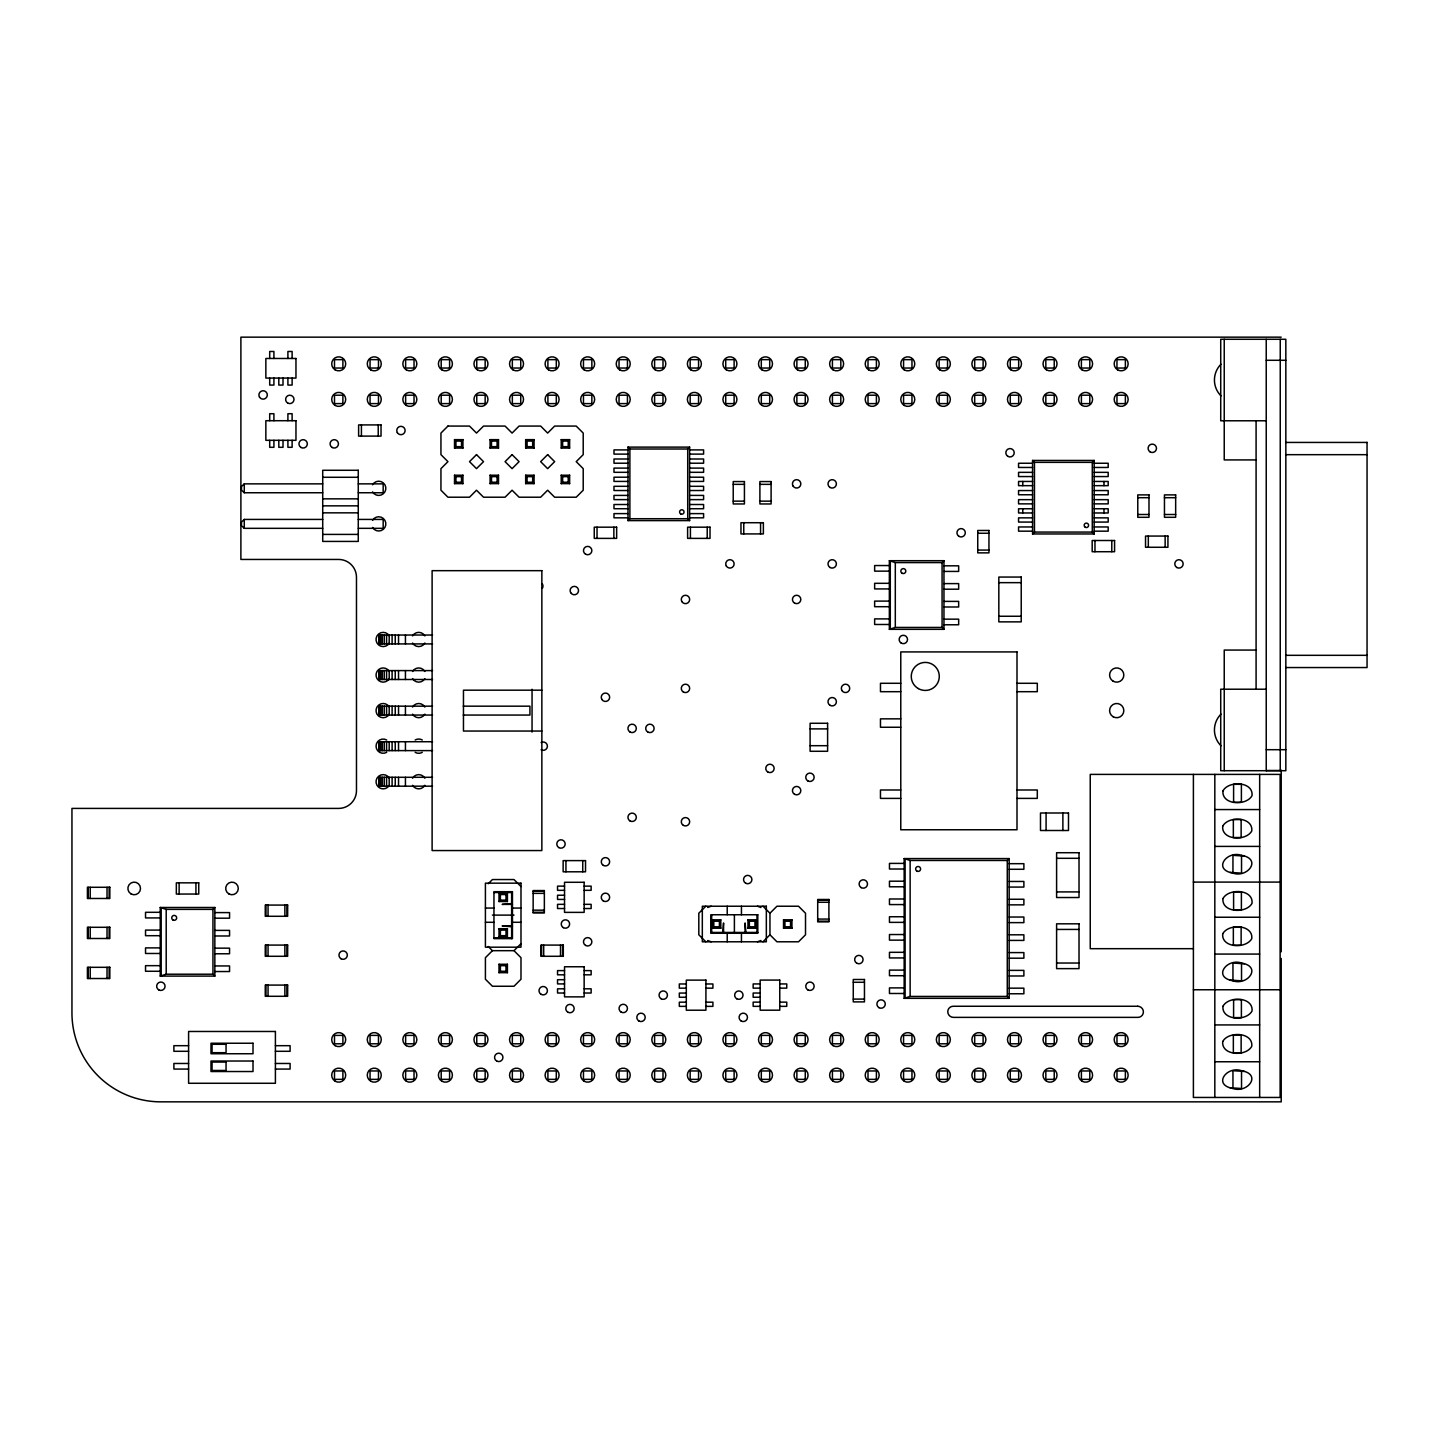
<?xml version="1.0" encoding="UTF-8"?>
<svg xmlns="http://www.w3.org/2000/svg" width="1439" height="1439" viewBox="0 0 1439 1439"><rect width="100%" height="100%" fill="white"/><g stroke="black" fill="none" stroke-linecap="round" stroke-linejoin="round"><path stroke-width="1.5" d="M454.526 448.069L455.929 446.666L461.523 446.666L462.926 448.069L454.526 448.069L454.526 439.65L462.926 439.65L462.926 448.069M454.526 439.65L455.929 441.053L461.523 441.053L462.926 439.65M454.526 483.63L455.929 482.227L461.523 482.227L462.926 483.63L454.526 483.63L454.526 475.23L462.926 475.23L462.926 483.63M454.526 475.23L455.929 476.633L461.523 476.633L462.926 475.23M490.087 448.069L491.49 446.666L497.103 446.666L498.506 448.069L490.087 448.069L490.087 439.65L498.506 439.65L498.506 448.069M490.087 439.65L491.49 441.053L497.103 441.053L498.506 439.65M490.087 483.63L491.49 482.227L497.103 482.227L498.506 483.63L490.087 483.63L490.087 475.23L498.506 475.23L498.506 483.63M490.087 475.23L491.49 476.633L497.103 476.633L498.506 475.23M525.667 448.069L527.07 446.666L532.664 446.666L534.067 448.069L525.667 448.069L525.667 439.65L534.067 439.65L534.067 448.069M532.664 446.666L532.664 441.053L534.067 439.65M525.667 483.63L527.07 482.227L532.664 482.227L534.067 483.63L525.667 483.63L525.667 475.23L534.067 475.23L534.067 483.63M532.664 482.227L532.664 476.633L534.067 475.23M561.228 448.069L562.631 446.666L568.225 446.666L569.628 448.069L569.628 439.65L561.228 439.65L561.228 448.069L569.628 448.069M561.228 439.65L562.631 441.053L568.225 441.053L569.628 439.65M561.228 483.63L562.631 482.227L562.631 476.633L561.228 475.23L569.628 475.23L569.628 483.63L561.228 483.63L561.228 475.23M569.628 483.63L568.225 482.227L568.225 476.633L569.628 475.23M214.843 976.092L212.954 974.203L212.954 909.376L214.843 907.487L160.233 907.487L160.233 976.092L214.843 976.092L214.843 907.487M160.233 976.092L166.205 974.203L212.954 974.203M689.605 520.612L687.716 518.724L687.716 449.004L689.605 447.115L627.998 447.115L627.998 520.612L689.605 520.612L689.605 447.115M627.998 520.612L629.886 518.724L629.886 449.004L627.998 447.115M488.217 883.744L492.426 879.553L513.993 879.553L520.99 886.55M499.009 901.534L500.394 900.13L506.006 900.13L507.409 901.534L499.009 901.534L499.009 893.133L507.409 893.133L507.409 901.534M506.006 900.13L506.006 894.536L507.409 893.133M499.009 937.095L500.394 935.692L506.006 935.692L507.409 937.095L499.009 937.095L499.009 928.695L507.409 928.695L507.409 937.095M506.006 935.692L506.006 930.098L507.409 928.695M492.426 950.675L485.411 957.69L485.411 979.24L492.426 986.255L513.993 986.255L520.99 979.24L520.99 957.69L513.993 950.675L492.426 950.675L488.217 946.484M513.993 950.675L520.99 943.678M499.009 972.674L500.394 971.271L506.006 971.271L507.409 972.674L507.409 964.274L499.009 964.274L499.009 972.674L507.409 972.674M506.006 971.271L506.006 965.659L507.409 964.274M943.966 629.329L942.077 627.44L942.077 562.595L943.966 560.706L889.356 560.706L889.356 629.329L943.966 629.329L943.966 560.706M889.356 629.329L895.31 627.44L942.077 627.44M1094.18 533.959L1092.291 532.07L1092.291 462.351L1094.18 460.444L1032.572 460.444L1032.572 533.959L1094.18 533.959L1094.18 460.444M1032.572 533.959L1034.461 532.07L1034.461 462.351L1032.572 460.444M705.812 906.228L698.814 913.225L698.814 934.792L705.812 941.79M712.395 928.209L713.798 926.806L719.41 926.806L720.795 928.209L712.395 928.209L712.395 919.809L720.795 919.809L720.795 928.209M712.395 919.809L713.798 921.212L719.41 921.212L720.795 919.809M747.974 928.209L749.359 926.806L749.359 921.212L747.974 919.809L756.374 919.809L756.374 928.209L747.974 928.209L747.974 919.809M749.359 921.212L754.971 921.212L756.374 919.809M769.955 913.225L776.952 906.228L798.519 906.228L805.516 913.225L805.516 934.792L798.519 941.79L776.952 941.79L769.955 934.792L769.955 913.225L762.958 906.228M762.958 941.79L769.955 934.792M783.536 928.209L784.939 926.806L790.533 926.806L791.936 928.209L783.536 928.209L783.536 919.809L791.936 919.809L791.936 928.209M783.536 919.809L784.939 921.212L790.533 921.212L791.936 919.809M1009.171 998.324L1007.282 996.436L1007.282 860.468L1009.171 858.579L904.16 858.579L904.16 998.324L1009.171 998.324L1009.171 858.579M904.16 998.324L910.132 996.436L1007.282 996.436M322.714 483.864L244.27 483.864L241.5 486.526L241.5 490.087L244.27 492.75L322.714 492.75M322.714 519.425L244.27 519.425L241.5 522.105L241.5 525.649L244.27 528.329L322.714 528.329M707.646 907.487L711.208 906.228M757.454 941.79L760.997 940.512M1281.214 337.158L240.889 337.158L240.889 559.447L338.705 559.447A17.79 17.79 0 0 1 356.476 577.237L356.476 790.641A17.79 17.79 0 0 1 338.705 808.412L71.95 808.412L71.95 1012.93A88.912 88.912 0 0 0 160.862 1101.842L1281.214 1101.842L1281.214 958.464M1266.23 360.29L1285.836 360.29M342.896 368.042L334.496 368.042L334.496 359.642L342.896 359.642L342.896 368.33M378.475 368.042L370.057 368.042L370.057 359.642L378.475 359.642L378.475 368.33M414.036 368.042L405.636 368.042L405.636 359.642L414.036 359.642L414.036 368.33M449.598 368.042L441.197 368.042L441.197 359.642L449.598 359.642L449.598 368.33M485.159 368.042L476.759 368.042L476.759 359.642L485.159 359.642L485.159 368.33M520.738 368.042L512.338 368.042L512.338 359.642L520.738 359.642L520.738 368.33M556.299 368.042L547.899 368.042L547.899 359.642L556.299 359.642L556.299 368.33M591.861 368.042L583.461 368.042L583.461 359.642L591.861 359.642L591.861 368.33M627.44 368.042L619.04 368.042L619.04 359.642L627.44 359.642L627.44 368.33M663.001 368.042L654.601 368.042L654.601 359.642L663.001 359.642L663.001 368.33M698.563 368.042L690.162 368.042L690.162 359.642L698.563 359.642L698.563 368.33M734.124 368.042L725.724 368.042L725.724 359.642L734.124 359.642L734.124 368.33M769.703 368.042L761.303 368.042L761.303 359.642L769.703 359.642L769.703 368.33M805.264 368.042L796.864 368.042L796.864 359.642L805.264 359.642L805.264 368.33M840.826 368.042L832.426 368.042L832.426 359.642L840.826 359.642L840.826 368.33M876.405 368.042L868.005 368.042L868.005 359.642L876.405 359.642L876.405 368.33M911.966 368.042L903.566 368.042L903.566 359.642L911.966 359.642L911.966 368.33M947.528 368.042L939.127 368.042L939.127 359.642L947.528 359.642L947.528 368.33M983.107 368.042L974.689 368.042L974.689 359.642L983.107 359.642L983.107 368.33M1018.668 368.042L1010.268 368.042L1010.268 359.642L1018.668 359.642L1018.668 368.33M1054.229 368.042L1045.829 368.042L1045.829 359.642L1054.229 359.642L1054.229 368.33M1089.791 368.042L1081.391 368.042L1081.391 359.642L1089.791 359.642L1089.791 368.33M1125.37 368.042L1116.97 368.042L1116.97 359.642L1125.37 359.642L1125.37 368.33M342.896 403.604L334.496 403.604L334.496 395.203L342.896 395.203L342.896 403.891M378.475 403.604L370.057 403.604L370.057 395.203L378.475 395.203L378.475 403.891M414.036 403.604L405.636 403.604L405.636 395.203L414.036 395.203L414.036 403.891M449.598 403.604L441.197 403.604L441.197 395.203L449.598 395.203L449.598 403.891M485.159 403.604L476.759 403.604L476.759 395.203L485.159 395.203L485.159 403.891M520.738 403.604L512.338 403.604L512.338 395.203L520.738 395.203L520.738 403.891M556.299 403.604L547.899 403.604L547.899 395.203L556.299 395.203L556.299 403.891M591.861 403.604L583.461 403.604L583.461 395.203L591.861 395.203L591.861 403.891M627.44 403.604L619.04 403.604L619.04 395.203L627.44 395.203L627.44 403.891M663.001 403.604L654.601 403.604L654.601 395.203L663.001 395.203L663.001 403.891M698.563 403.604L690.162 403.604L690.162 395.203L698.563 395.203L698.563 403.891M734.124 403.604L725.724 403.604L725.724 395.203L734.124 395.203L734.124 403.891M769.703 403.604L761.303 403.604L761.303 395.203L769.703 395.203L769.703 403.891M805.264 403.604L796.864 403.604L796.864 395.203L805.264 395.203L805.264 403.891M840.826 403.604L832.426 403.604L832.426 395.203L840.826 395.203L840.826 403.891M876.405 403.604L868.005 403.604L868.005 395.203L876.405 395.203L876.405 403.891M911.966 403.604L903.566 403.604L903.566 395.203L911.966 395.203L911.966 403.891M947.528 403.604L939.127 403.604L939.127 395.203L947.528 395.203L947.528 403.891M983.107 403.604L974.689 403.604L974.689 395.203L983.107 395.203L983.107 403.891M1018.668 403.604L1010.268 403.604L1010.268 395.203L1018.668 395.203L1018.668 403.891M1054.229 403.604L1045.829 403.604L1045.829 395.203L1054.229 395.203L1054.229 403.891M1089.791 403.604L1081.391 403.604L1081.391 395.203L1089.791 395.203L1089.791 403.891M1125.37 403.604L1116.97 403.604L1116.97 395.203L1125.37 395.203L1125.37 403.891M1266.23 420.782L1220.722 420.782L1220.722 339.28L1285.836 339.28L1285.836 770.71L1220.722 770.71L1220.722 689.209L1266.23 689.209M525.667 439.65L527.07 441.053L532.664 441.053M1285.836 442.439L1367.05 442.439M629.886 449.004L687.716 449.004M627.998 449.903L613.985 449.903L613.985 454.112L627.998 454.112M689.605 449.903L703.599 449.903L703.599 454.112L689.605 454.112M1285.836 454.67L1367.05 454.67M627.998 459.005L613.985 459.005L613.985 463.214L627.998 463.214M689.605 459.005L703.599 459.005L703.599 463.214L689.605 463.214M1256.085 459.922L1224.229 459.922L1224.229 339.28M1034.461 462.351L1092.291 462.351M1032.572 463.25L1018.56 463.25L1018.56 467.459L1032.572 467.459M1094.18 463.25L1108.192 463.25L1108.192 467.459L1094.18 467.459M627.998 468.107L613.985 468.107L613.985 472.316L627.998 472.316M689.605 468.107L703.599 468.107L703.599 472.316L689.605 472.316M1032.572 472.352L1018.56 472.352L1018.56 476.561L1032.572 476.561M1094.18 472.352L1108.192 472.352L1108.192 476.561L1094.18 476.561M525.667 475.23L527.07 476.633L532.664 476.633M562.631 476.633L568.225 476.633M322.714 477.28L358.275 477.28M627.998 477.208L613.985 477.208L613.985 481.417L627.998 481.417M689.605 477.208L703.599 477.208L703.599 481.417L689.605 481.417M1032.572 481.453L1018.56 481.453L1018.56 485.663L1032.572 485.663M1094.18 481.453L1108.192 481.453L1108.192 485.663L1094.18 485.663M562.631 482.227L568.225 482.227M358.275 483.864L383.17 483.864L383.17 492.75L358.275 492.75M733.224 484.349L744.431 484.349M759.9 484.349L771.106 484.349M627.998 486.31L613.985 486.31L613.985 490.519L627.998 490.519M689.605 486.31L703.599 486.31L703.599 490.519L689.605 490.519M1032.572 490.555L1018.56 490.555L1018.56 494.764L1032.572 494.764M1094.18 490.555L1108.192 490.555L1108.192 494.764L1094.18 494.764M627.998 495.412L613.985 495.412L613.985 499.621L627.998 499.621M689.605 495.412L703.599 495.412L703.599 499.621L689.605 499.621M1137.781 497.696L1148.988 497.696M1164.457 497.696L1175.663 497.696M322.714 498.847L358.275 498.847M1032.572 499.657L1018.56 499.657L1018.56 503.866L1032.572 503.866M1094.18 499.657L1108.192 499.657L1108.192 503.866L1094.18 503.866M733.224 501.15L744.431 501.15M759.9 501.15L771.106 501.15M627.998 504.513L613.985 504.513L613.985 508.722L627.998 508.722M689.605 504.513L703.599 504.513L703.599 508.722L689.605 508.722M322.714 505.844L358.275 505.844M1032.572 508.758L1018.56 508.758L1018.56 512.968L1032.572 512.968M1094.18 508.758L1108.192 508.758L1108.192 512.968L1094.18 512.968M322.714 512.842L358.275 512.842M627.998 513.615L613.985 513.615L613.985 517.824L627.998 517.824M689.605 513.615L703.599 513.615L703.599 517.824L689.605 517.824M1137.781 514.496L1148.988 514.496M1164.457 514.496L1175.663 514.496M1032.572 517.86L1018.56 517.86L1018.56 522.069L1032.572 522.069M1094.18 517.86L1108.192 517.86L1108.192 522.069L1094.18 522.069M629.886 518.724L687.716 518.724M358.275 519.425L383.17 519.425L383.17 528.329L358.275 528.329M1032.572 526.962L1018.56 526.962L1018.56 531.171L1032.572 531.171M1094.18 526.962L1108.192 526.962L1108.192 531.171L1094.18 531.171M1034.461 532.07L1092.291 532.07M977.747 533.257L988.953 533.257M322.714 534.409L358.275 534.409M977.747 550.076L988.953 550.076M889.356 560.706L895.31 562.595L942.077 562.595M889.356 565.545L874.642 565.545L874.642 571.139L889.356 571.139M943.966 565.815L958.662 565.815L958.662 571.427L943.966 571.427M998.828 582.651L1021.222 582.651M889.356 583.317L874.642 583.317L874.642 588.929L889.356 588.929M943.966 583.604L958.662 583.604L958.662 589.199L943.966 589.199M889.356 601.106L874.642 601.106L874.642 606.7L889.356 606.7M943.966 601.394L958.662 601.394L958.662 606.988L943.966 606.988M998.828 616.252L1021.222 616.252M889.356 618.896L874.642 618.896L874.642 624.49L889.356 624.49M943.966 619.166L958.662 619.166L958.662 624.778L943.966 624.778M432.563 635.031L378.763 635.031L378.763 643.917L432.563 643.917M1256.085 650.068L1224.229 650.068L1224.229 770.71M1285.836 655.321L1367.05 655.321M1285.836 667.552L1367.05 667.552L1367.05 442.331M432.563 670.592L378.763 670.592L378.763 679.496L432.563 679.496M900.778 683.291L880.47 683.291L880.47 691.691L900.778 691.691M1016.995 683.291L1037.303 683.291L1037.303 691.691L1016.995 691.691M541.855 690.18L463.466 690.18L463.466 731.048L541.855 731.048M432.563 706.171L378.763 706.171L378.763 715.057L432.563 715.057M463.232 706.171L529.93 706.171L529.93 715.057L463.232 715.057M900.778 718.852L880.47 718.852L880.47 727.253L900.778 727.253M810.103 728.889L827.605 728.889M432.563 741.733L378.763 741.733L378.763 750.618L432.563 750.618M810.103 745.69L827.605 745.69M1266.23 749.701L1285.836 749.701M1266.23 770.531L1280.242 770.531M432.563 777.294L378.763 777.294L378.763 786.18L432.563 786.18M900.778 789.993L880.47 789.993L880.47 798.393L900.778 798.393M1016.995 789.993L1037.303 789.993L1037.303 798.393L1016.995 798.393M1214.822 809.563L1259.665 809.563M1214.822 846.402L1259.665 846.402M1056.604 858.31L1079.016 858.31M904.16 858.579L910.132 860.468L1007.282 860.468M904.16 863.4L889.464 863.4L889.464 869.012L904.16 869.012M1009.171 863.688L1023.884 863.688L1023.884 869.282L1009.171 869.282M904.16 881.19L889.464 881.19L889.464 886.784L904.16 886.784M1009.171 881.459L1023.884 881.459L1023.884 887.072L1009.171 887.072M1193.399 882.089L1280.134 882.089M564.538 886.136L557.541 886.136L557.541 890.327L564.538 890.327M584.144 886.136L591.141 886.136L591.141 890.327L584.144 890.327M533.149 891.263L544.356 891.263M1056.604 891.91L1079.016 891.91M493.955 892.522L511.636 892.522M533.149 893.367L544.356 893.367M499.009 893.133L500.394 894.536L506.006 894.536M564.538 895.238L557.541 895.238L557.541 899.429L564.538 899.429M904.16 898.979L889.464 898.979L889.464 904.573L904.16 904.573M1009.171 899.249L1023.884 899.249L1023.884 904.861L1009.171 904.861M817.694 900.184L828.9 900.184M817.694 902.271L828.9 902.271M511.636 903.584L502.157 904.394L512.446 904.394M564.538 904.34L557.541 904.34L557.541 908.531L564.538 908.531M584.144 904.34L591.141 904.34L591.141 908.531L584.144 908.531M485.411 908.063L493.955 908.063M512.446 908.063L520.99 908.063M160.233 907.487L166.205 909.376L212.954 909.376M533.149 910.168L544.356 910.168M160.233 912.308L145.537 912.308L145.537 917.92L160.233 917.92M533.149 912.272L544.356 912.272M214.843 912.596L229.556 912.596L229.556 918.19L214.843 918.19M492.426 915.114L513.993 915.114M904.16 916.751L889.464 916.751L889.464 922.363L904.16 922.363M1009.171 917.039L1023.884 917.039L1023.884 922.633L1009.171 922.633M1214.822 917.237L1259.665 917.237M817.694 919.071L828.9 919.071M817.694 921.176L828.9 921.176M485.411 922.291L493.955 922.291M512.446 922.291L520.99 922.291M512.446 925.943L502.157 925.943L511.636 926.752M749.359 926.806L754.971 926.806L756.374 928.209M1056.604 929.432L1079.016 929.432M160.233 930.098L145.537 930.098L145.537 935.692L160.233 935.692M499.009 928.695L500.394 930.098L506.006 930.098M214.843 930.385L229.556 930.385L229.556 935.98L214.843 935.98M710.848 932.436L757.795 932.436M904.16 934.541L889.464 934.541L889.464 940.135L904.16 940.135M1009.171 934.81L1023.884 934.81L1023.884 940.422L1009.171 940.422M493.955 937.832L511.636 937.832M160.233 947.887L145.537 947.887L145.537 953.481L160.233 953.481M214.843 948.157L229.556 948.157L229.556 953.769L214.843 953.769M1193.399 948.679L1090.24 948.679L1090.24 774.398L1280.134 774.398L1280.134 1097.453L1193.399 1097.453L1193.399 774.398M904.16 952.312L889.464 952.312L889.464 957.924L904.16 957.924M1009.171 952.6L1023.884 952.6L1023.884 958.194L1009.171 958.194M1214.822 954.075L1259.665 954.075M1056.604 963.033L1079.016 963.033M160.233 965.659L145.537 965.659L145.537 971.271L160.233 971.271M499.009 964.274L500.394 965.659L506.006 965.659M214.843 965.947L229.556 965.947L229.556 971.541L214.843 971.541M904.16 970.102L889.464 970.102L889.464 975.714L904.16 975.714M1009.171 970.39L1023.884 970.39L1023.884 975.984L1009.171 975.984M564.538 970.606L557.541 970.606L557.541 974.815L564.538 974.815M584.144 970.606L591.141 970.606L591.141 974.815L584.144 974.815M564.538 979.707L557.541 979.707L557.541 983.916L564.538 983.916M853.273 982.279L864.461 982.279M686.313 983.97L679.316 983.97L679.316 988.161L686.313 988.161M705.919 983.97L712.917 983.97L712.917 988.161L705.919 988.161M760.152 983.934L753.155 983.934L753.155 988.143L760.152 988.143M779.758 983.934L786.755 983.934L786.755 988.143L779.758 988.143M904.16 987.891L889.464 987.891L889.464 993.486L904.16 993.486M1009.171 988.161L1023.884 988.161L1023.884 993.773L1009.171 993.773M564.538 988.809L557.541 988.809L557.541 993.018L564.538 993.018M584.144 988.809L591.141 988.809L591.141 993.018L584.144 993.018M1193.399 989.762L1280.134 989.762M686.313 993.072L679.316 993.072L679.316 997.263L686.313 997.263M760.152 993.036L753.155 993.036L753.155 997.245L760.152 997.245M853.273 999.098L864.461 999.098M686.313 1002.174L679.316 1002.174L679.316 1006.365L686.313 1006.365M705.919 1002.174L712.917 1002.174L712.917 1006.365L705.919 1006.365M760.152 1002.138L753.155 1002.138L753.155 1006.347L760.152 1006.347M779.758 1002.138L786.755 1002.138L786.755 1006.347L779.758 1006.347M1214.822 1024.928L1259.665 1024.928M342.896 1043.797L334.496 1043.797L334.496 1035.396L342.896 1035.396L342.896 1044.102M378.475 1043.797L370.057 1043.797L370.057 1035.396L378.475 1035.396L378.475 1044.102M414.036 1043.797L405.636 1043.797L405.636 1035.396L414.036 1035.396L414.036 1044.102M449.598 1043.797L441.197 1043.797L441.197 1035.396L449.598 1035.396L449.598 1044.102M485.159 1043.797L476.759 1043.797L476.759 1035.396L485.159 1035.396L485.159 1044.102M520.738 1043.797L512.338 1043.797L512.338 1035.396L520.738 1035.396L520.738 1044.102M556.299 1043.797L547.899 1043.797L547.899 1035.396L556.299 1035.396L556.299 1044.102M591.861 1043.797L583.461 1043.797L583.461 1035.396L591.861 1035.396L591.861 1044.102M627.44 1043.797L619.04 1043.797L619.04 1035.396L627.44 1035.396L627.44 1044.102M663.001 1043.797L654.601 1043.797L654.601 1035.396L663.001 1035.396L663.001 1044.102M698.563 1043.797L690.162 1043.797L690.162 1035.396L698.563 1035.396L698.563 1044.102M734.124 1043.797L725.724 1043.797L725.724 1035.396L734.124 1035.396L734.124 1044.102M769.703 1043.797L761.303 1043.797L761.303 1035.396L769.703 1035.396L769.703 1044.102M805.264 1043.797L796.864 1043.797L796.864 1035.396L805.264 1035.396L805.264 1044.102M840.826 1043.797L832.426 1043.797L832.426 1035.396L840.826 1035.396L840.826 1044.102M876.405 1043.797L868.005 1043.797L868.005 1035.396L876.405 1035.396L876.405 1044.102M911.966 1043.797L903.566 1043.797L903.566 1035.396L911.966 1035.396L911.966 1044.102M947.528 1043.797L939.127 1043.797L939.127 1035.396L947.528 1035.396L947.528 1044.102M983.107 1043.797L974.689 1043.797L974.689 1035.396L983.107 1035.396L983.107 1044.102M1018.668 1043.797L1010.268 1043.797L1010.268 1035.396L1018.668 1035.396L1018.668 1044.102M1054.229 1043.797L1045.829 1043.797L1045.829 1035.396L1054.229 1035.396L1054.229 1044.102M1089.791 1043.797L1081.391 1043.797L1081.391 1035.396L1089.791 1035.396L1089.791 1044.102M1125.37 1043.797L1116.97 1043.797L1116.97 1035.396L1125.37 1035.396L1125.37 1044.102M188.599 1045.685L173.885 1045.685L173.885 1051.297L188.599 1051.297M275.407 1045.685L290.102 1045.685L290.102 1051.297L275.407 1051.297M1214.822 1061.766L1259.665 1061.766M188.599 1063.475L173.885 1063.475L173.885 1069.069L188.599 1069.069M275.407 1063.475L290.102 1063.475L290.102 1069.069L275.407 1069.069M342.896 1079.358L334.496 1079.358L334.496 1070.958L342.896 1070.958L342.896 1079.664M378.475 1079.358L370.057 1079.358L370.057 1070.958L378.475 1070.958L378.475 1079.664M414.036 1079.358L405.636 1079.358L405.636 1070.958L414.036 1070.958L414.036 1079.664M449.598 1079.358L441.197 1079.358L441.197 1070.958L449.598 1070.958L449.598 1079.664M485.159 1079.358L476.759 1079.358L476.759 1070.958L485.159 1070.958L485.159 1079.664M520.738 1079.358L512.338 1079.358L512.338 1070.958L520.738 1070.958L520.738 1079.664M556.299 1079.358L547.899 1079.358L547.899 1070.958L556.299 1070.958L556.299 1079.664M591.861 1079.358L583.461 1079.358L583.461 1070.958L591.861 1070.958L591.861 1079.664M627.44 1079.358L619.04 1079.358L619.04 1070.958L627.44 1070.958L627.44 1079.664M663.001 1079.358L654.601 1079.358L654.601 1070.958L663.001 1070.958L663.001 1079.664M698.563 1079.358L690.162 1079.358L690.162 1070.958L698.563 1070.958L698.563 1079.664M734.124 1079.358L725.724 1079.358L725.724 1070.958L734.124 1070.958L734.124 1079.664M769.703 1079.358L761.303 1079.358L761.303 1070.958L769.703 1070.958L769.703 1079.664M805.264 1079.358L796.864 1079.358L796.864 1070.958L805.264 1070.958L805.264 1079.664M840.826 1079.358L832.426 1079.358L832.426 1070.958L840.826 1070.958L840.826 1079.664M876.405 1079.358L868.005 1079.358L868.005 1070.958L876.405 1070.958L876.405 1079.664M911.966 1079.358L903.566 1079.358L903.566 1070.958L911.966 1070.958L911.966 1079.664M947.528 1079.358L939.127 1079.358L939.127 1070.958L947.528 1070.958L947.528 1079.664M983.107 1079.358L974.689 1079.358L974.689 1070.958L983.107 1070.958L983.107 1079.664M1018.668 1079.358L1010.268 1079.358L1010.268 1070.958L1018.668 1070.958L1018.668 1079.664M1054.229 1079.358L1045.829 1079.358L1045.829 1070.958L1054.229 1070.958L1054.229 1079.664M1089.791 1079.358L1081.391 1079.358L1081.391 1070.958L1089.791 1070.958L1089.791 1079.664M1125.37 1079.358L1116.97 1079.358L1116.97 1070.958L1125.37 1070.958L1125.37 1079.664M1241.533 855.342C1226.981 850.215 1212.16 869.48 1232.953 873.131C1247.523 878.258 1262.345 858.993 1241.533 855.342L1241.533 873.131L1230.093 872.394M1241.533 963.033C1226.981 957.906 1212.16 977.171 1232.953 980.822C1247.523 985.949 1262.345 966.684 1241.533 963.033L1241.533 980.822L1230.093 980.085M1241.533 1070.706C1226.981 1065.58 1212.16 1084.844 1232.953 1088.496C1247.523 1093.622 1262.345 1074.357 1241.533 1070.706L1241.533 1088.496L1230.093 1087.758M1244.411 856.079L1232.953 855.342L1232.953 873.131M1244.411 963.77L1232.953 963.033L1232.953 980.822M1244.411 1071.443L1232.953 1070.706L1232.953 1088.496M757.454 906.228L760.997 907.487M707.646 940.512L711.208 941.79M1281.214 770.099L1281.214 951.791M1280.242 339.28L1280.242 770.71M1266.23 339.28L1266.23 770.71M1259.665 774.398L1259.665 1097.453M1256.085 420.782L1256.085 689.209M1214.822 774.398L1214.822 1097.453M1165.14 536.063L1165.14 547.27M1148.322 536.063L1148.322 547.27M1111.789 540.506L1111.789 551.713M1103.983 481.453L1103.983 485.663M1103.983 508.758L1103.983 512.968M1094.971 540.506L1094.971 551.713M1062.881 812.999L1062.881 830.501M1046.081 812.999L1046.081 830.501M1022.769 481.453L1022.769 485.663M1022.769 508.758L1022.769 512.968M910.132 860.468L910.132 996.436M905.113 859.515L905.113 997.371M895.31 562.595L895.31 627.44M890.291 561.66L890.291 628.375M790.533 921.212L790.533 926.806M784.939 921.212L784.939 926.806M760.565 522.717L760.565 533.923M756.986 914.754L756.986 932.436M754.971 921.212L754.971 926.806M745.924 932.436L745.096 922.957L745.096 933.263M743.765 522.717L743.765 533.923M741.445 906.228L741.445 914.754M741.445 933.263L741.445 941.79M734.394 915.384L734.394 932.634M727.217 906.228L727.217 914.754M727.217 933.263L727.217 941.79M723.565 933.263L723.565 922.957L722.738 932.436M719.41 921.212L719.41 926.806M713.798 921.212L713.798 926.806M711.675 914.754L711.675 932.436M707.215 527.178L707.215 538.384M690.414 527.178L690.414 538.384M613.859 527.178L613.859 538.384M597.041 527.178L597.041 538.384M582.741 860.612L582.741 871.8M568.225 441.053L568.225 446.666M565.941 860.612L565.941 871.8M562.631 441.053L562.631 446.666M562.595 945.081L562.595 956.287M560.508 945.081L560.508 956.287M543.69 945.081L543.69 956.287M541.604 945.081L541.604 956.287M532.052 689.281L532.052 732.073M527.07 441.053L527.07 446.666M527.07 476.633L527.07 482.227M511.636 891.694L511.636 938.642M500.394 894.536L500.394 900.13M500.394 930.098L500.394 935.692M500.394 965.659L500.394 971.271M497.103 441.053L497.103 446.666M497.103 476.633L497.103 482.227M491.49 441.053L491.49 446.666M491.49 476.633L491.49 482.227M461.523 441.053L461.523 446.666M461.523 476.633L461.523 482.227M455.929 441.053L455.929 446.666M455.929 476.633L455.929 482.227M405.438 635.031L405.438 643.917M405.438 670.592L405.438 679.496M405.438 706.171L405.438 715.057M405.438 741.733L405.438 750.618M405.438 777.294L405.438 786.18M398.531 635.031L398.531 643.917M398.531 670.592L398.531 679.496M398.531 706.171L398.531 715.057M398.531 741.733L398.531 750.618M398.531 777.294L398.531 786.18M395.239 635.031L395.239 643.917M395.239 670.592L395.239 679.496M395.239 706.171L395.239 715.057M395.239 741.733L395.239 750.618M395.239 777.294L395.239 786.18M392.11 635.031L392.11 643.917M392.11 670.592L392.11 679.496M392.11 706.171L392.11 715.057M392.11 741.733L392.11 750.618M392.11 777.294L392.11 786.18M389.196 635.031L389.196 643.917M389.196 670.592L389.196 679.496M389.196 706.171L389.196 715.057M389.196 741.733L389.196 750.618M389.196 777.294L389.196 786.18M386.587 635.031L386.587 643.917M386.587 670.592L386.587 679.496M386.587 706.171L386.587 715.057M386.587 741.733L386.587 750.618M386.587 777.294L386.587 786.18M384.285 635.031L384.285 643.917M384.285 670.592L384.285 679.496M384.285 706.171L384.285 715.057M384.285 741.733L384.285 750.618M384.285 777.294L384.285 786.18M382.342 635.031L382.342 643.917M382.342 670.592L382.342 679.496M382.342 706.171L382.342 715.057M382.342 741.733L382.342 750.618M382.342 777.294L382.342 786.18M380.795 635.031L380.795 643.917M380.795 670.592L380.795 679.496M380.795 706.171L380.795 715.057M380.795 741.733L380.795 750.618M380.795 777.294L380.795 786.18M379.68 635.031L379.68 643.917M379.68 670.592L379.68 679.496M379.68 706.171L379.68 715.057M379.68 741.733L379.68 750.618M379.68 777.294L379.68 786.18M378.223 424.919L378.223 436.107M361.423 424.919L361.423 436.107M292.117 358.473L292.117 351.476L287.908 351.476L287.908 358.473M292.117 378.079L292.117 385.076L287.908 385.076L287.908 378.079M292.117 420.71L292.117 413.713L287.908 413.713L287.908 420.71M292.117 440.316L292.117 447.313L287.908 447.313L287.908 440.316M286.955 905.077L286.955 916.283M286.955 945.081L286.955 956.287M286.955 985.085L286.955 996.292M284.868 905.077L284.868 916.283M284.868 945.081L284.868 956.287M284.868 985.085L284.868 996.292M283.015 378.079L283.015 385.076L278.806 385.076L278.806 378.079M283.015 440.316L283.015 447.313L278.806 447.313L278.806 440.316M273.914 358.473L273.914 351.476L269.705 351.476L269.705 358.473M273.914 378.079L273.914 385.076L269.705 385.076L269.705 378.079M273.914 420.71L273.914 413.713L269.705 413.713L269.705 420.71M273.914 440.316L273.914 447.313L269.705 447.313L269.705 440.316M268.05 905.077L268.05 916.283M268.05 945.081L268.05 956.287M268.05 985.085L268.05 996.292M265.963 905.077L265.963 916.283M265.963 945.081L265.963 956.287M265.963 985.085L265.963 996.292M244.27 483.864L244.27 492.75M244.27 519.425L244.27 528.329M195.938 882.844L195.938 894.051M179.138 882.844L179.138 894.051M166.205 909.376L166.205 974.203M161.186 908.423L161.186 975.156M109.13 887.287L109.13 898.476M109.13 927.292L109.13 938.498M109.13 967.314L109.13 978.52M107.026 887.287L107.026 898.476M107.026 927.292L107.026 938.498M107.026 967.314L107.026 978.52M90.225 887.287L90.225 898.476M90.225 927.292L90.225 938.498M90.225 967.314L90.225 978.52M88.121 887.287L88.121 898.476M88.121 927.292L88.121 938.498M88.121 967.314L88.121 978.52M541.1 742.542A4.209 4.209 0 0 1 547.414 746.175A4.209 4.209 0 0 1 541.1 749.809M1220.991 745.798A22.412 22.412 0 0 1 1220.991 714.122M1220.991 395.887A22.412 22.412 0 0 1 1220.991 364.211M389.321 643.035A7.105 7.105 0 0 1 378.583 644.924A7.105 7.105 0 0 1 378.583 634.023A7.105 7.105 0 0 1 389.321 635.912M424.883 643.035A7.105 7.105 0 0 1 412.561 643.035M412.561 635.912A7.105 7.105 0 0 1 424.883 635.912M389.321 678.596A7.105 7.105 0 0 1 378.583 680.485A7.105 7.105 0 0 1 378.583 669.585A7.105 7.105 0 0 1 389.321 671.491M424.883 678.596A7.105 7.105 0 0 1 412.561 678.596M412.561 671.491A7.105 7.105 0 0 1 424.883 671.491M389.321 714.158A7.105 7.105 0 0 1 378.583 716.064A7.105 7.105 0 0 1 378.583 705.164A7.105 7.105 0 0 1 389.321 707.053M424.883 714.158A7.105 7.105 0 0 1 412.561 714.158M412.561 707.053A7.105 7.105 0 0 1 424.883 707.053M386.713 752.327A7.105 7.105 0 0 1 376.047 746.175A7.105 7.105 0 0 1 386.713 740.006M422.275 752.327A7.105 7.105 0 0 1 415.169 752.327M415.169 740.006A7.105 7.105 0 0 1 422.275 740.006M389.321 785.298A7.105 7.105 0 0 1 378.583 787.187A7.105 7.105 0 0 1 378.583 776.287A7.105 7.105 0 0 1 389.321 778.193M424.883 785.298A7.105 7.105 0 0 1 412.561 785.298M412.561 778.193A7.105 7.105 0 0 1 424.883 778.193M372.557 520.324A7.105 7.105 0 0 1 383.296 518.436A7.105 7.105 0 0 1 383.296 529.336A7.105 7.105 0 0 1 372.557 527.447M372.557 484.763A7.105 7.105 0 0 1 383.296 482.874A7.105 7.105 0 0 1 383.296 493.775A7.105 7.105 0 0 1 372.557 491.868M542.395 584.018A4.209 4.209 0 0 1 542.395 588.227M1222.97 790.874C1221.423 804.995 1246.264 806.254 1252.02 795.677C1253.585 781.539 1228.744 780.298 1222.97 790.874M1222.718 826.148C1221.171 840.268 1246.012 841.527 1251.768 830.951C1253.333 816.812 1228.492 815.571 1222.718 826.148M1222.97 898.548C1221.423 912.686 1246.264 913.927 1252.02 903.35C1253.585 889.23 1228.744 887.971 1222.97 898.548M1222.718 933.821C1221.171 947.959 1246.012 949.218 1251.768 938.624C1253.333 924.504 1228.492 923.244 1222.718 933.821M1222.97 1006.239C1221.423 1020.359 1246.264 1021.618 1252.02 1011.041C1253.585 996.903 1228.744 995.662 1222.97 1006.239M1222.718 1041.512C1221.171 1055.632 1246.012 1056.892 1251.768 1046.315C1253.333 1032.177 1228.492 1030.936 1222.718 1041.512M447.943 426.07L440.946 433.085L440.946 454.634L447.943 461.649L440.946 468.646L440.946 490.213L447.943 497.21L469.51 497.21L476.507 490.213L483.522 497.21L505.071 497.21L512.086 490.213L519.083 497.21L540.65 497.21L547.647 490.213L554.645 497.21L576.212 497.21L583.209 490.213L583.209 468.646L576.212 461.649L583.209 454.634L583.209 433.085L576.212 426.07L554.645 426.07L547.647 433.085L540.65 426.07L519.083 426.07L512.086 433.085L505.071 426.07L483.522 426.07L476.507 433.085L469.51 426.07L447.943 426.07M476.507 454.634L469.51 461.649L476.507 468.646L483.522 461.649L476.507 454.634M512.086 454.634L505.071 461.649L512.086 468.646L519.083 461.649L512.086 454.634M547.647 454.634L540.65 461.649L547.647 468.646L554.645 461.649L547.647 454.634M295.966 358.473L265.855 358.473L265.855 378.079L295.966 378.079L295.966 358.473M295.966 420.71L265.855 420.71L265.855 440.316L295.966 440.316L295.966 420.71M381.029 424.919L358.617 424.919L358.617 436.107L381.029 436.107L381.029 424.919M358.275 470.283L322.714 470.283L322.714 541.424L358.275 541.424L358.275 470.283M744.431 481.561L733.224 481.561L733.224 503.956L744.431 503.956L744.431 481.561M771.106 481.561L759.9 481.561L759.9 503.956L771.106 503.956L771.106 481.561M1148.988 494.89L1137.781 494.89L1137.781 517.303L1148.988 517.303L1148.988 494.89M1175.663 494.89L1164.457 494.89L1164.457 517.303L1175.663 517.303L1175.663 494.89M763.372 522.717L740.959 522.717L740.959 533.923L763.372 533.923L763.372 522.717M616.647 527.178L594.253 527.178L594.253 538.384L616.647 538.384L616.647 527.178M710.021 527.178L687.608 527.178L687.608 538.384L710.021 538.384L710.021 527.178M988.953 530.469L977.747 530.469L977.747 552.864L988.953 552.864L988.953 530.469M1167.928 536.063L1145.534 536.063L1145.534 547.27L1167.928 547.27L1167.928 536.063M1114.577 540.506L1092.183 540.506L1092.183 551.713L1114.577 551.713L1114.577 540.506M541.855 570.671L432.114 570.671L432.114 850.557L541.855 850.557L541.855 570.671M1021.222 577.057L998.828 577.057L998.828 621.864L1021.222 621.864L1021.222 577.057M1016.995 651.921L900.778 651.921L900.778 829.763L1016.995 829.763L1016.995 651.921M827.605 723.277L810.103 723.277L810.103 751.284L827.605 751.284L827.605 723.277M1241.389 784.309L1233.601 784.309L1233.601 802.243L1241.389 802.243L1241.389 784.309M1068.493 812.999L1040.487 812.999L1040.487 830.501L1068.493 830.501L1068.493 812.999M1241.138 819.582L1233.349 819.582L1233.349 837.516L1241.138 837.516L1241.138 819.582M1079.016 852.715L1056.604 852.715L1056.604 897.522L1079.016 897.522L1079.016 852.715M585.529 860.612L563.135 860.612L563.135 871.8L585.529 871.8L585.529 860.612M584.144 882.287L564.538 882.287L564.538 912.38L584.144 912.38L584.144 882.287M198.744 882.844L176.331 882.844L176.331 894.051L198.744 894.051L198.744 882.844M520.99 883.168L485.411 883.168L485.411 947.186L520.99 947.186L520.99 883.168M109.832 887.287L87.419 887.287L87.419 898.476L109.832 898.476L109.832 887.287M544.356 890.561L533.149 890.561L533.149 912.974L544.356 912.974L544.356 890.561M512.446 891.694L493.955 891.694L493.955 938.642L512.446 938.642L512.446 891.694M1241.389 891.982L1233.601 891.982L1233.601 909.916L1241.389 909.916L1241.389 891.982M828.9 899.483L817.694 899.483L817.694 921.877L828.9 921.877L828.9 899.483M287.656 905.077L265.262 905.077L265.262 916.283L287.656 916.283L287.656 905.077M766.339 906.228L702.322 906.228L702.322 941.79L766.339 941.79L766.339 906.228M757.795 914.754L710.848 914.754L710.848 933.263L757.795 933.263L757.795 914.754M1079.016 923.82L1056.604 923.82L1056.604 968.627L1079.016 968.627L1079.016 923.82M109.832 927.292L87.419 927.292L87.419 938.498L109.832 938.498L109.832 927.292M1241.138 927.274L1233.349 927.274L1233.349 945.189L1241.138 945.189L1241.138 927.274M287.656 945.081L265.262 945.081L265.262 956.287L287.656 956.287L287.656 945.081M563.297 945.081L540.902 945.081L540.902 956.287L563.297 956.287L563.297 945.081M584.144 966.756L564.538 966.756L564.538 996.867L584.144 996.867L584.144 966.756M109.832 967.314L87.419 967.314L87.419 978.52L109.832 978.52L109.832 967.314M864.461 979.491L853.273 979.491L853.273 1001.886L864.461 1001.886L864.461 979.491M705.919 980.121L686.313 980.121L686.313 1010.214L705.919 1010.214L705.919 980.121M779.758 980.085L760.152 980.085L760.152 1010.196L779.758 1010.196L779.758 980.085M287.656 985.085L265.262 985.085L265.262 996.292L287.656 996.292L287.656 985.085M1241.389 999.673L1233.601 999.673L1233.601 1017.607L1241.389 1017.607L1241.389 999.673M1137.709 1006.257L953.194 1006.257A5.432 5.432 0 0 0 947.779 1011.671A5.684 5.684 0 0 0 953.463 1017.373L1137.961 1017.373A5.432 5.432 0 0 0 1143.393 1011.941A5.684 5.684 0 0 0 1137.709 1006.257M275.407 1031.475L188.599 1031.475L188.599 1083.279L275.407 1083.279L275.407 1031.475M1241.138 1034.947L1233.349 1034.947L1233.349 1052.88L1241.138 1052.88L1241.138 1034.947M253.012 1043.239L210.993 1043.239L210.993 1053.744L253.012 1053.744L253.012 1043.239M226.049 1044.282L212.055 1044.282L212.055 1052.7L226.049 1052.7L226.049 1044.282M253.012 1061.029L210.993 1061.029L210.993 1071.533L253.012 1071.533L253.012 1061.029M226.049 1062.072L212.055 1062.072L212.055 1070.472L226.049 1070.472L226.049 1062.072M736.732 998.774A4.209 4.209 0 0 0 743.028 995.14A4.209 4.209 0 0 0 736.732 991.507A4.209 4.209 0 0 0 736.732 998.774M807.855 989.888A4.209 4.209 0 0 0 814.15 986.255A4.209 4.209 0 0 0 807.855 982.603A4.209 4.209 0 0 0 807.855 989.888M601.808 699.372A4.209 4.209 0 0 0 609.093 699.372A4.209 4.209 0 0 0 605.441 693.058A4.209 4.209 0 0 0 601.808 699.372M570.689 592.67A4.209 4.209 0 0 0 577.974 592.67A4.209 4.209 0 0 0 574.341 586.357A4.209 4.209 0 0 0 570.689 592.67M603.355 900.976A4.209 4.209 0 0 0 609.65 897.324A4.209 4.209 0 0 0 603.355 893.691A4.209 4.209 0 0 0 603.355 900.976M856.763 963.213A4.209 4.209 0 0 0 863.076 959.579A4.209 4.209 0 0 0 856.763 955.928A4.209 4.209 0 0 0 856.763 963.213M603.355 865.397A4.209 4.209 0 0 0 609.65 861.763A4.209 4.209 0 0 0 603.355 858.13A4.209 4.209 0 0 0 603.355 865.397M794.526 794.274A4.209 4.209 0 0 0 800.821 790.641A4.209 4.209 0 0 0 794.526 786.989A4.209 4.209 0 0 0 794.526 794.274M630.03 732.037A4.209 4.209 0 0 0 636.326 728.386A4.209 4.209 0 0 0 630.03 724.752A4.209 4.209 0 0 0 630.03 732.037M647.802 732.037A4.209 4.209 0 0 0 654.115 728.386A4.209 4.209 0 0 0 647.802 724.752A4.209 4.209 0 0 0 647.802 732.037M807.855 780.927A4.209 4.209 0 0 0 814.15 777.294A4.209 4.209 0 0 0 807.855 773.642A4.209 4.209 0 0 0 807.855 780.927M741.175 1021.006A4.209 4.209 0 0 0 747.471 1017.355A4.209 4.209 0 0 0 741.175 1013.722A4.209 4.209 0 0 0 741.175 1021.006M830.087 705.362A4.209 4.209 0 0 0 836.401 701.71A4.209 4.209 0 0 0 830.087 698.077A4.209 4.209 0 0 0 830.087 705.362M841.887 690.486A4.209 4.209 0 0 0 849.154 690.486A4.209 4.209 0 0 0 845.52 684.191A4.209 4.209 0 0 0 841.887 690.486M541.1 994.331A4.209 4.209 0 0 0 547.414 990.68A4.209 4.209 0 0 0 541.1 987.046A4.209 4.209 0 0 0 541.1 994.331M563.333 927.651A4.209 4.209 0 0 0 569.628 924A4.209 4.209 0 0 0 563.333 920.366A4.209 4.209 0 0 0 563.333 927.651M301.039 447.493A4.209 4.209 0 0 0 307.334 443.86A4.209 4.209 0 0 0 301.039 440.226A4.209 4.209 0 0 0 301.039 447.493M959.022 536.405A4.209 4.209 0 0 0 965.317 532.772A4.209 4.209 0 0 0 959.022 529.138A4.209 4.209 0 0 0 959.022 536.405M558.89 847.625A4.209 4.209 0 0 0 565.185 843.991A4.209 4.209 0 0 0 558.89 840.34A4.209 4.209 0 0 0 558.89 847.625M397.308 432.617A4.209 4.209 0 0 0 404.575 432.617A4.209 4.209 0 0 0 400.941 426.322A4.209 4.209 0 0 0 397.308 432.617M585.565 554.195A4.209 4.209 0 0 0 591.861 550.561A4.209 4.209 0 0 0 585.565 546.928A4.209 4.209 0 0 0 585.565 554.195M726.299 565.995A4.209 4.209 0 0 0 733.566 565.995A4.209 4.209 0 0 0 729.933 559.681A4.209 4.209 0 0 0 726.299 565.995M1176.868 567.524A4.209 4.209 0 0 0 1183.164 563.89A4.209 4.209 0 0 0 1176.868 560.257A4.209 4.209 0 0 0 1176.868 567.524M878.995 1007.678A4.209 4.209 0 0 0 885.291 1004.026A4.209 4.209 0 0 0 878.995 1000.393A4.209 4.209 0 0 0 878.995 1007.678M861.206 887.629A4.209 4.209 0 0 0 867.501 883.996A4.209 4.209 0 0 0 861.206 880.344A4.209 4.209 0 0 0 861.206 887.629M158.758 989.888A4.209 4.209 0 0 0 165.071 986.255A4.209 4.209 0 0 0 158.758 982.603A4.209 4.209 0 0 0 158.758 989.888M496.653 1061.029A4.209 4.209 0 0 0 502.948 1057.377A4.209 4.209 0 0 0 496.653 1053.744A4.209 4.209 0 0 0 496.653 1061.029M341.043 958.752A4.209 4.209 0 0 0 347.339 955.118A4.209 4.209 0 0 0 341.043 951.485A4.209 4.209 0 0 0 341.043 958.752M1150.193 451.954A4.209 4.209 0 0 0 1156.488 448.32A4.209 4.209 0 0 0 1150.193 444.669A4.209 4.209 0 0 0 1150.193 451.954M259.47 397.056A4.209 4.209 0 0 0 266.755 397.056A4.209 4.209 0 0 0 263.121 390.742A4.209 4.209 0 0 0 259.47 397.056M621.126 1012.103A4.209 4.209 0 0 0 627.44 1008.469A4.209 4.209 0 0 0 621.126 1004.836A4.209 4.209 0 0 0 621.126 1012.103M287.71 403.046A4.209 4.209 0 0 0 294.006 399.394A4.209 4.209 0 0 0 287.71 395.761A4.209 4.209 0 0 0 287.71 403.046M661.131 998.774A4.209 4.209 0 0 0 667.444 995.14A4.209 4.209 0 0 0 661.131 991.507A4.209 4.209 0 0 0 661.131 998.774M683.381 825.392A4.209 4.209 0 0 0 689.677 821.741A4.209 4.209 0 0 0 683.381 818.107A4.209 4.209 0 0 0 683.381 825.392M794.526 603.085A4.209 4.209 0 0 0 800.821 599.451A4.209 4.209 0 0 0 794.526 595.818A4.209 4.209 0 0 0 794.526 603.085M792.997 485.968A4.209 4.209 0 0 0 800.264 485.968A4.209 4.209 0 0 0 796.63 479.655A4.209 4.209 0 0 0 792.997 485.968M332.157 447.493A4.209 4.209 0 0 0 338.453 443.86A4.209 4.209 0 0 0 332.157 440.226A4.209 4.209 0 0 0 332.157 447.493M830.087 567.524A4.209 4.209 0 0 0 836.401 563.89A4.209 4.209 0 0 0 830.087 560.257A4.209 4.209 0 0 0 830.087 567.524M830.087 487.497A4.209 4.209 0 0 0 836.401 483.864A4.209 4.209 0 0 0 830.087 480.23A4.209 4.209 0 0 0 830.087 487.497M638.916 1021.006A4.209 4.209 0 0 0 645.212 1017.355A4.209 4.209 0 0 0 638.916 1013.722A4.209 4.209 0 0 0 638.916 1021.006M683.381 692.033A4.209 4.209 0 0 0 689.677 688.382A4.209 4.209 0 0 0 683.381 684.748A4.209 4.209 0 0 0 683.381 692.033M681.834 601.556A4.209 4.209 0 0 0 689.119 601.556A4.209 4.209 0 0 0 685.468 595.26A4.209 4.209 0 0 0 681.834 601.556M630.03 820.949A4.209 4.209 0 0 0 636.326 817.316A4.209 4.209 0 0 0 630.03 813.665A4.209 4.209 0 0 0 630.03 820.949M767.85 772.041A4.209 4.209 0 0 0 774.146 768.408A4.209 4.209 0 0 0 767.85 764.775A4.209 4.209 0 0 0 767.85 772.041M585.565 945.423A4.209 4.209 0 0 0 591.861 941.79A4.209 4.209 0 0 0 585.565 938.156A4.209 4.209 0 0 0 585.565 945.423M567.865 1012.211A4.209 4.209 0 0 0 574.161 1008.577A4.209 4.209 0 0 0 567.865 1004.926A4.209 4.209 0 0 0 567.865 1012.211M1007.93 456.397A4.209 4.209 0 0 0 1014.225 452.745A4.209 4.209 0 0 0 1007.93 449.112A4.209 4.209 0 0 0 1007.93 456.397M901.228 643.107A4.209 4.209 0 0 0 907.523 639.474A4.209 4.209 0 0 0 901.228 635.84A4.209 4.209 0 0 0 901.228 643.107M745.618 883.186A4.209 4.209 0 0 0 751.913 879.553A4.209 4.209 0 0 0 745.618 875.919A4.209 4.209 0 0 0 745.618 883.186M335.197 405.456A6.997 6.997 0 0 0 345.702 399.394A6.997 6.997 0 0 0 335.197 393.333A6.997 6.997 0 0 0 335.197 405.456M335.197 369.895A6.997 6.997 0 0 0 345.702 363.833A6.997 6.997 0 0 0 335.197 357.771A6.997 6.997 0 0 0 335.197 369.895M370.758 405.456A6.997 6.997 0 0 0 381.263 399.394A6.997 6.997 0 0 0 370.758 393.333A6.997 6.997 0 0 0 370.758 405.456M370.758 369.895A6.997 6.997 0 0 0 381.263 363.833A6.997 6.997 0 0 0 370.758 357.771A6.997 6.997 0 0 0 370.758 369.895M406.338 405.456A6.997 6.997 0 0 0 416.842 399.394A6.997 6.997 0 0 0 406.338 393.333A6.997 6.997 0 0 0 406.338 405.456M406.338 369.895A6.997 6.997 0 0 0 416.842 363.833A6.997 6.997 0 0 0 406.338 357.771A6.997 6.997 0 0 0 406.338 369.895M441.899 405.456A6.997 6.997 0 0 0 452.404 399.394A6.997 6.997 0 0 0 441.899 393.333A6.997 6.997 0 0 0 441.899 405.456M441.899 369.895A6.997 6.997 0 0 0 452.404 363.833A6.997 6.997 0 0 0 441.899 357.771A6.997 6.997 0 0 0 441.899 369.895M477.46 405.456A6.997 6.997 0 0 0 487.965 399.394A6.997 6.997 0 0 0 477.46 393.333A6.997 6.997 0 0 0 477.46 405.456M477.46 369.895A6.997 6.997 0 0 0 487.965 363.833A6.997 6.997 0 0 0 477.46 357.771A6.997 6.997 0 0 0 477.46 369.895M513.039 405.456A6.997 6.997 0 0 0 523.526 399.394A6.997 6.997 0 0 0 513.039 393.333A6.997 6.997 0 0 0 513.039 405.456M513.039 369.895A6.997 6.997 0 0 0 523.526 363.833A6.997 6.997 0 0 0 513.039 357.771A6.997 6.997 0 0 0 513.039 369.895M548.601 405.456A6.997 6.997 0 0 0 559.105 399.394A6.997 6.997 0 0 0 548.601 393.333A6.997 6.997 0 0 0 548.601 405.456M548.601 369.895A6.997 6.997 0 0 0 559.105 363.833A6.997 6.997 0 0 0 548.601 357.771A6.997 6.997 0 0 0 548.601 369.895M584.162 405.456A6.997 6.997 0 0 0 594.667 399.394A6.997 6.997 0 0 0 584.162 393.333A6.997 6.997 0 0 0 584.162 405.456M584.162 369.895A6.997 6.997 0 0 0 594.667 363.833A6.997 6.997 0 0 0 584.162 357.771A6.997 6.997 0 0 0 584.162 369.895M619.723 405.456A6.997 6.997 0 0 0 630.228 399.394A6.997 6.997 0 0 0 619.723 393.333A6.997 6.997 0 0 0 619.723 405.456M619.723 369.895A6.997 6.997 0 0 0 630.228 363.833A6.997 6.997 0 0 0 619.723 357.771A6.997 6.997 0 0 0 619.723 369.895M655.303 405.456A6.997 6.997 0 0 0 665.807 399.394A6.997 6.997 0 0 0 655.303 393.333A6.997 6.997 0 0 0 655.303 405.456M655.303 369.895A6.997 6.997 0 0 0 665.807 363.833A6.997 6.997 0 0 0 655.303 357.771A6.997 6.997 0 0 0 655.303 369.895M690.864 405.456A6.997 6.997 0 0 0 701.369 399.394A6.997 6.997 0 0 0 690.864 393.333A6.997 6.997 0 0 0 690.864 405.456M690.864 369.895A6.997 6.997 0 0 0 701.369 363.833A6.997 6.997 0 0 0 690.864 357.771A6.997 6.997 0 0 0 690.864 369.895M726.425 405.456A6.997 6.997 0 0 0 736.93 399.394A6.997 6.997 0 0 0 726.425 393.333A6.997 6.997 0 0 0 726.425 405.456M726.425 369.895A6.997 6.997 0 0 0 736.93 363.833A6.997 6.997 0 0 0 726.425 357.771A6.997 6.997 0 0 0 726.425 369.895M762.004 405.456A6.997 6.997 0 0 0 772.491 399.394A6.997 6.997 0 0 0 762.004 393.333A6.997 6.997 0 0 0 762.004 405.456M762.004 369.895A6.997 6.997 0 0 0 772.491 363.833A6.997 6.997 0 0 0 762.004 357.771A6.997 6.997 0 0 0 762.004 369.895M797.566 405.456A6.997 6.997 0 0 0 808.07 399.394A6.997 6.997 0 0 0 797.566 393.333A6.997 6.997 0 0 0 797.566 405.456M797.566 369.895A6.997 6.997 0 0 0 808.07 363.833A6.997 6.997 0 0 0 797.566 357.771A6.997 6.997 0 0 0 797.566 369.895M833.127 405.456A6.997 6.997 0 0 0 843.632 399.394A6.997 6.997 0 0 0 833.127 393.333A6.997 6.997 0 0 0 833.127 405.456M833.127 369.895A6.997 6.997 0 0 0 843.632 363.833A6.997 6.997 0 0 0 833.127 357.771A6.997 6.997 0 0 0 833.127 369.895M868.706 405.456A6.997 6.997 0 0 0 879.193 399.394A6.997 6.997 0 0 0 868.706 393.333A6.997 6.997 0 0 0 868.706 405.456M868.706 369.895A6.997 6.997 0 0 0 879.193 363.833A6.997 6.997 0 0 0 868.706 357.771A6.997 6.997 0 0 0 868.706 369.895M904.268 405.456A6.997 6.997 0 0 0 914.772 399.394A6.997 6.997 0 0 0 904.268 393.333A6.997 6.997 0 0 0 904.268 405.456M904.268 369.895A6.997 6.997 0 0 0 914.772 363.833A6.997 6.997 0 0 0 904.268 357.771A6.997 6.997 0 0 0 904.268 369.895M939.829 405.456A6.997 6.997 0 0 0 950.334 399.394A6.997 6.997 0 0 0 939.829 393.333A6.997 6.997 0 0 0 939.829 405.456M939.829 369.895A6.997 6.997 0 0 0 950.334 363.833A6.997 6.997 0 0 0 939.829 357.771A6.997 6.997 0 0 0 939.829 369.895M975.39 405.456A6.997 6.997 0 0 0 985.895 399.394A6.997 6.997 0 0 0 975.39 393.333A6.997 6.997 0 0 0 975.39 405.456M975.39 369.895A6.997 6.997 0 0 0 985.895 363.833A6.997 6.997 0 0 0 975.39 357.771A6.997 6.997 0 0 0 975.39 369.895M1010.969 405.456A6.997 6.997 0 0 0 1021.474 399.394A6.997 6.997 0 0 0 1010.969 393.333A6.997 6.997 0 0 0 1010.969 405.456M1010.969 369.895A6.997 6.997 0 0 0 1021.474 363.833A6.997 6.997 0 0 0 1010.969 357.771A6.997 6.997 0 0 0 1010.969 369.895M1046.531 405.456A6.997 6.997 0 0 0 1057.035 399.394A6.997 6.997 0 0 0 1046.531 393.333A6.997 6.997 0 0 0 1046.531 405.456M1046.531 369.895A6.997 6.997 0 0 0 1057.035 363.833A6.997 6.997 0 0 0 1046.531 357.771A6.997 6.997 0 0 0 1046.531 369.895M1082.092 405.456A6.997 6.997 0 0 0 1092.597 399.394A6.997 6.997 0 0 0 1082.092 393.333A6.997 6.997 0 0 0 1082.092 405.456M1082.092 369.895A6.997 6.997 0 0 0 1092.597 363.833A6.997 6.997 0 0 0 1082.092 357.771A6.997 6.997 0 0 0 1082.092 369.895M1117.671 405.456A6.997 6.997 0 0 0 1128.158 399.394A6.997 6.997 0 0 0 1117.671 393.333A6.997 6.997 0 0 0 1117.671 405.456M1117.671 369.895A6.997 6.997 0 0 0 1128.158 363.833A6.997 6.997 0 0 0 1117.671 357.771A6.997 6.997 0 0 0 1117.671 369.895M335.197 1081.229A6.997 6.997 0 0 0 345.702 1075.167A6.997 6.997 0 0 0 335.197 1069.105A6.997 6.997 0 0 0 335.197 1081.229M335.197 1045.667A6.997 6.997 0 0 0 345.702 1039.606A6.997 6.997 0 0 0 335.197 1033.544A6.997 6.997 0 0 0 335.197 1045.667M370.758 1081.229A6.997 6.997 0 0 0 381.263 1075.167A6.997 6.997 0 0 0 370.758 1069.105A6.997 6.997 0 0 0 370.758 1081.229M370.758 1045.667A6.997 6.997 0 0 0 381.263 1039.606A6.997 6.997 0 0 0 370.758 1033.544A6.997 6.997 0 0 0 370.758 1045.667M406.338 1081.229A6.997 6.997 0 0 0 416.842 1075.167A6.997 6.997 0 0 0 406.338 1069.105A6.997 6.997 0 0 0 406.338 1081.229M406.338 1045.667A6.997 6.997 0 0 0 416.842 1039.606A6.997 6.997 0 0 0 406.338 1033.544A6.997 6.997 0 0 0 406.338 1045.667M441.899 1081.229A6.997 6.997 0 0 0 452.404 1075.167A6.997 6.997 0 0 0 441.899 1069.105A6.997 6.997 0 0 0 441.899 1081.229M441.899 1045.667A6.997 6.997 0 0 0 452.404 1039.606A6.997 6.997 0 0 0 441.899 1033.544A6.997 6.997 0 0 0 441.899 1045.667M477.46 1081.229A6.997 6.997 0 0 0 487.965 1075.167A6.997 6.997 0 0 0 477.46 1069.105A6.997 6.997 0 0 0 477.46 1081.229M477.46 1045.667A6.997 6.997 0 0 0 487.965 1039.606A6.997 6.997 0 0 0 477.46 1033.544A6.997 6.997 0 0 0 477.46 1045.667M513.039 1081.229A6.997 6.997 0 0 0 523.526 1075.167A6.997 6.997 0 0 0 513.039 1069.105A6.997 6.997 0 0 0 513.039 1081.229M513.039 1045.667A6.997 6.997 0 0 0 523.526 1039.606A6.997 6.997 0 0 0 513.039 1033.544A6.997 6.997 0 0 0 513.039 1045.667M548.601 1081.229A6.997 6.997 0 0 0 559.105 1075.167A6.997 6.997 0 0 0 548.601 1069.105A6.997 6.997 0 0 0 548.601 1081.229M548.601 1045.667A6.997 6.997 0 0 0 559.105 1039.606A6.997 6.997 0 0 0 548.601 1033.544A6.997 6.997 0 0 0 548.601 1045.667M584.162 1081.229A6.997 6.997 0 0 0 594.667 1075.167A6.997 6.997 0 0 0 584.162 1069.105A6.997 6.997 0 0 0 584.162 1081.229M584.162 1045.667A6.997 6.997 0 0 0 594.667 1039.606A6.997 6.997 0 0 0 584.162 1033.544A6.997 6.997 0 0 0 584.162 1045.667M619.723 1081.229A6.997 6.997 0 0 0 630.228 1075.167A6.997 6.997 0 0 0 619.723 1069.105A6.997 6.997 0 0 0 619.723 1081.229M619.723 1045.667A6.997 6.997 0 0 0 630.228 1039.606A6.997 6.997 0 0 0 619.723 1033.544A6.997 6.997 0 0 0 619.723 1045.667M655.303 1081.229A6.997 6.997 0 0 0 665.807 1075.167A6.997 6.997 0 0 0 655.303 1069.105A6.997 6.997 0 0 0 655.303 1081.229M655.303 1045.667A6.997 6.997 0 0 0 665.807 1039.606A6.997 6.997 0 0 0 655.303 1033.544A6.997 6.997 0 0 0 655.303 1045.667M690.864 1081.229A6.997 6.997 0 0 0 701.369 1075.167A6.997 6.997 0 0 0 690.864 1069.105A6.997 6.997 0 0 0 690.864 1081.229M690.864 1045.667A6.997 6.997 0 0 0 701.369 1039.606A6.997 6.997 0 0 0 690.864 1033.544A6.997 6.997 0 0 0 690.864 1045.667M726.425 1081.229A6.997 6.997 0 0 0 736.93 1075.167A6.997 6.997 0 0 0 726.425 1069.105A6.997 6.997 0 0 0 726.425 1081.229M726.425 1045.667A6.997 6.997 0 0 0 736.93 1039.606A6.997 6.997 0 0 0 726.425 1033.544A6.997 6.997 0 0 0 726.425 1045.667M762.004 1081.229A6.997 6.997 0 0 0 772.491 1075.167A6.997 6.997 0 0 0 762.004 1069.105A6.997 6.997 0 0 0 762.004 1081.229M762.004 1045.667A6.997 6.997 0 0 0 772.491 1039.606A6.997 6.997 0 0 0 762.004 1033.544A6.997 6.997 0 0 0 762.004 1045.667M797.566 1081.229A6.997 6.997 0 0 0 808.07 1075.167A6.997 6.997 0 0 0 797.566 1069.105A6.997 6.997 0 0 0 797.566 1081.229M797.566 1045.667A6.997 6.997 0 0 0 808.07 1039.606A6.997 6.997 0 0 0 797.566 1033.544A6.997 6.997 0 0 0 797.566 1045.667M833.127 1081.229A6.997 6.997 0 0 0 843.632 1075.167A6.997 6.997 0 0 0 833.127 1069.105A6.997 6.997 0 0 0 833.127 1081.229M833.127 1045.667A6.997 6.997 0 0 0 843.632 1039.606A6.997 6.997 0 0 0 833.127 1033.544A6.997 6.997 0 0 0 833.127 1045.667M868.706 1081.229A6.997 6.997 0 0 0 879.193 1075.167A6.997 6.997 0 0 0 868.706 1069.105A6.997 6.997 0 0 0 868.706 1081.229M868.706 1045.667A6.997 6.997 0 0 0 879.193 1039.606A6.997 6.997 0 0 0 868.706 1033.544A6.997 6.997 0 0 0 868.706 1045.667M904.268 1081.229A6.997 6.997 0 0 0 914.772 1075.167A6.997 6.997 0 0 0 904.268 1069.105A6.997 6.997 0 0 0 904.268 1081.229M904.268 1045.667A6.997 6.997 0 0 0 914.772 1039.606A6.997 6.997 0 0 0 904.268 1033.544A6.997 6.997 0 0 0 904.268 1045.667M939.829 1081.229A6.997 6.997 0 0 0 950.334 1075.167A6.997 6.997 0 0 0 939.829 1069.105A6.997 6.997 0 0 0 939.829 1081.229M939.829 1045.667A6.997 6.997 0 0 0 950.334 1039.606A6.997 6.997 0 0 0 939.829 1033.544A6.997 6.997 0 0 0 939.829 1045.667M975.39 1081.229A6.997 6.997 0 0 0 985.895 1075.167A6.997 6.997 0 0 0 975.39 1069.105A6.997 6.997 0 0 0 975.39 1081.229M975.39 1045.667A6.997 6.997 0 0 0 985.895 1039.606A6.997 6.997 0 0 0 975.39 1033.544A6.997 6.997 0 0 0 975.39 1045.667M1010.969 1081.229A6.997 6.997 0 0 0 1021.474 1075.167A6.997 6.997 0 0 0 1010.969 1069.105A6.997 6.997 0 0 0 1010.969 1081.229M1010.969 1045.667A6.997 6.997 0 0 0 1021.474 1039.606A6.997 6.997 0 0 0 1010.969 1033.544A6.997 6.997 0 0 0 1010.969 1045.667M1046.531 1081.229A6.997 6.997 0 0 0 1057.035 1075.167A6.997 6.997 0 0 0 1046.531 1069.105A6.997 6.997 0 0 0 1046.531 1081.229M1046.531 1045.667A6.997 6.997 0 0 0 1057.035 1039.606A6.997 6.997 0 0 0 1046.531 1033.544A6.997 6.997 0 0 0 1046.531 1045.667M1082.092 1081.229A6.997 6.997 0 0 0 1092.597 1075.167A6.997 6.997 0 0 0 1082.092 1069.105A6.997 6.997 0 0 0 1082.092 1081.229M1082.092 1045.667A6.997 6.997 0 0 0 1092.597 1039.606A6.997 6.997 0 0 0 1082.092 1033.544A6.997 6.997 0 0 0 1082.092 1045.667M1117.671 1081.229A6.997 6.997 0 0 0 1128.158 1075.167A6.997 6.997 0 0 0 1117.671 1069.105A6.997 6.997 0 0 0 1117.671 1081.229M1117.671 1045.667A6.997 6.997 0 0 0 1128.158 1039.606A6.997 6.997 0 0 0 1117.671 1033.544A6.997 6.997 0 0 0 1117.671 1045.667M1113.156 681.205A7.105 7.105 0 0 0 1123.823 675.035A7.105 7.105 0 0 0 1113.156 668.883A7.105 7.105 0 0 0 1113.156 681.205M1113.156 716.766A7.105 7.105 0 0 0 1123.823 710.614A7.105 7.105 0 0 0 1113.156 704.444A7.105 7.105 0 0 0 1113.156 716.766M228.855 893.907A6.296 6.296 0 0 0 238.298 888.439A6.296 6.296 0 0 0 228.855 882.988A6.296 6.296 0 0 0 228.855 893.907M131.039 893.907A6.296 6.296 0 0 0 140.5 888.439A6.296 6.296 0 0 0 131.039 882.988A6.296 6.296 0 0 0 131.039 893.907M918.28 688.562A13.994 13.994 0 0 0 939.289 676.42A13.994 13.994 0 0 0 918.28 664.296A13.994 13.994 0 0 0 918.28 688.562M172.968 920.007A2.482 2.482 0 0 0 176.673 917.866A2.482 2.482 0 0 0 172.968 915.726A2.482 2.482 0 0 0 172.968 920.007M916.895 871.099A2.482 2.482 0 0 0 920.6 868.958A2.482 2.482 0 0 0 916.895 866.8A2.482 2.482 0 0 0 916.895 871.099M902.073 573.244A2.482 2.482 0 0 0 905.797 571.085A2.482 2.482 0 0 0 902.073 568.945A2.482 2.482 0 0 0 902.073 573.244M1085.276 527.25A2.212 2.212 0 0 0 1088.604 525.325A2.212 2.212 0 0 0 1085.276 523.418A2.212 2.212 0 0 0 1085.276 527.25M680.701 513.903A2.212 2.212 0 0 0 684.029 511.996A2.212 2.212 0 0 0 680.701 510.072A2.212 2.212 0 0 0 680.701 513.903"/></g></svg>
